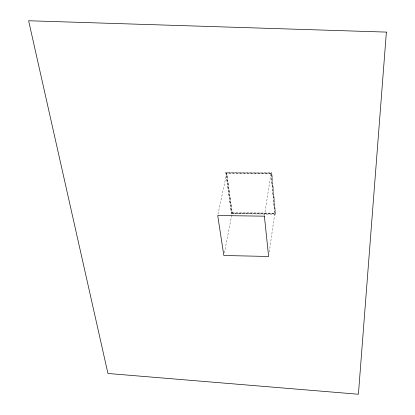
<?xml version="1.0" encoding="UTF-8"?>
<svg xmlns="http://www.w3.org/2000/svg" width="415" height="415" viewBox="0 0 415 415"><rect width="100%" height="100%" fill="white"/><g stroke="black" fill="none" stroke-linecap="round" stroke-linejoin="round"><path stroke-width="0.31" stroke-dasharray="2.08 1.56" d="M275.519 214.197L271.752 172.64L225.962 172.427L225.864 172.905L231.518 213.621L275.519 214.197L271.752 172.64M269.268 251.998L274.823 213.17L271.062 173.211L226.777 173.003L217.844 214.908M264.485 215.53L271.062 173.211M231.518 213.621L225.962 172.427M224.339 252.968L232.244 212.625L226.777 173.003M225.864 172.905L271.68 173.117M232.244 212.625L274.823 213.17M231.612 213.144L275.591 213.715M270.985 173.693L226.673 173.48L232.146 213.103L274.756 213.652L270.985 173.693"/><path stroke-width="0.62" d="M386.381 32.1L358.415 394.25L107.942 373.479L28.619 20.75L386.381 32.1M264.386 216.163L217.709 215.535L223.841 255.5L268.63 256.475L264.386 216.163"/></g></svg>
